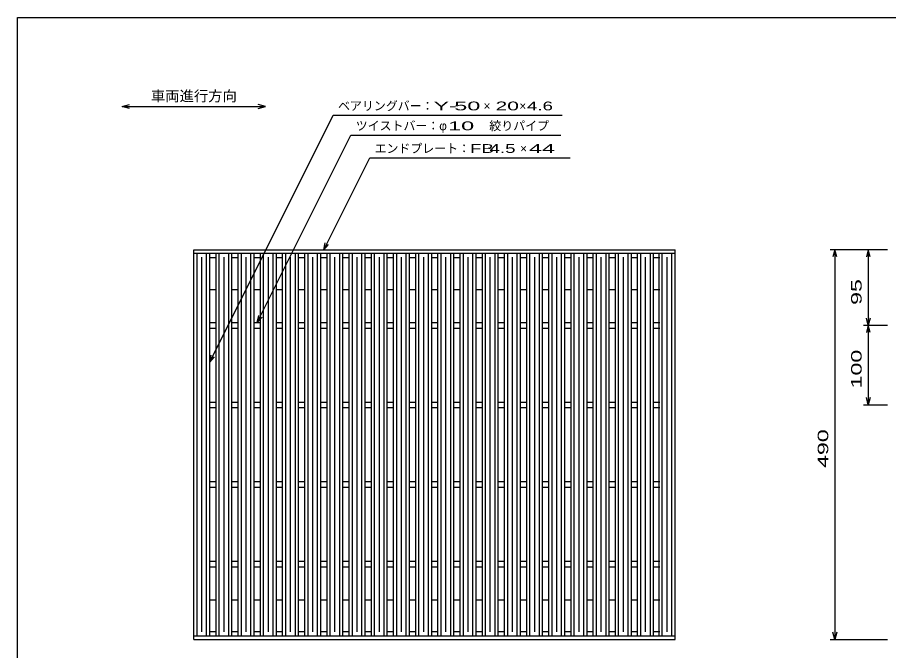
# Model space of a CAD drawing. Units: millimetres, scale not verified. Extents: x -1092 to 1042, y -770 to 629.
# Drawn here: x -1034 to 61, y -167 to 629 of the extents above; entities that cross this region are included whole.
import ezdxf
from ezdxf.enums import TextEntityAlignment as Align

# ---------------------------------------------------------------- set-up
doc = ezdxf.new("R2010")
doc.units = ezdxf.units.MM
doc.header["$LTSCALE"] = 6
for name, color, linetype, lineweight in [('0_2', 150, 'Continuous', 25), ('16', 3, 'Continuous', 25), ('22', 2, 'Continuous', 25)]:
    doc.layers.add(name, color=color, linetype=linetype, lineweight=lineweight)
doc.styles.add('ベクトル', font='')
doc.styles.get('ベクトル').set_extended_font_data('ベクトル')

msp = doc.modelspace()

# ---------------------------------------------------------------- linework, layer by layer
at = {"layer": '0_2'}
for p, q in [((-1034.4, -690.9), (-1034.4, 629.1)), ((-1034.4, 629.1), (1041.6, 629.1))]:
    msp.add_line(p, q, dxfattribs=at)
at = {"layer": '16'}
for p, q in [((-812.5, 337.1), (-207.5, 337.1)), ((-812.5, 332.6), (-812.5, 337.1)), ((-812.5, 332.6), (-207.5, 332.6)), ((-812.5, -148.4), (-812.5, 332.6)), ((-812.5, 332.6), (-792.5, 332.6)), ((-808.5, -148.4), (-808.5, 332.6)), ((-796.5, -148.4), (-796.5, 332.6)), ((-792.5, -148.4), (-792.5, 332.6)), ((-784.6, -148.4), (-784.6, 332.6)), ((-784.6, 332.6), (-764.6, 332.6)), ((-780.6, -148.4), (-780.6, 332.6)), ((-768.6, -148.4), (-768.6, 332.6)), ((-764.6, -148.4), (-764.6, 332.6)), ((-756.7, -148.4), (-756.7, 332.6)), ((-756.7, 332.6), (-736.7, 332.6)), ((-752.7, -148.4), (-752.7, 332.6)), ((-740.7, -148.4), (-740.7, 332.6)), ((-736.7, -148.4), (-736.7, 332.6)), ((-728.8, -148.4), (-728.8, 332.6)), ((-728.8, 332.6), (-708.8, 332.6)), ((-724.8, -148.4), (-724.8, 332.6)), ((-712.8, -148.4), (-712.8, 332.6)), ((-708.8, -148.4), (-708.8, 332.6)), ((-700.9, -148.4), (-700.9, 332.6)), ((-700.9, 332.6), (-680.9, 332.6)), ((-696.9, -148.4), (-696.9, 332.6)), ((-684.9, -148.4), (-684.9, 332.6)), ((-680.9, -148.4), (-680.9, 332.6)), ((-673, -148.4), (-673, 332.6)), ((-673, 332.6), (-653, 332.6)), ((-669, -148.4), (-669, 332.6)), ((-657, -148.4), (-657, 332.6)), ((-653, -148.4), (-653, 332.6)), ((-645.1, -148.4), (-645.1, 332.6)), ((-645.1, 332.6), (-625.1, 332.6)), ((-641.1, -148.4), (-641.1, 332.6)), ((-629.1, -148.4), (-629.1, 332.6)), ((-625.1, -148.4), (-625.1, 332.6)), ((-617.2, -148.4), (-617.2, 332.6)), ((-617.2, 332.6), (-597.2, 332.6)), ((-613.2, -148.4), (-613.2, 332.6)), ((-601.2, -148.4), (-601.2, 332.6)), ((-597.2, -148.4), (-597.2, 332.6)), ((-589.3, -148.4), (-589.3, 332.6)), ((-589.3, 332.6), (-569.3, 332.6)), ((-585.3, -148.4), (-585.3, 332.6)), ((-573.3, -148.4), (-573.3, 332.6)), ((-569.3, -148.4), (-569.3, 332.6)), ((-561.4, -148.4), (-561.4, 332.6)), ((-561.4, 332.6), (-541.4, 332.6)), ((-557.4, -148.4), (-557.4, 332.6)), ((-545.4, -148.4), (-545.4, 332.6)), ((-541.4, -148.4), (-541.4, 332.6)), ((-533.5, -148.4), (-533.5, 332.6)), ((-533.5, 332.6), (-513.5, 332.6)), ((-529.5, -148.4), (-529.5, 332.6)), ((-517.5, -148.4), (-517.5, 332.6)), ((-513.5, -148.4), (-513.5, 332.6)), ((-505.6, -148.4), (-505.6, 332.6)), ((-505.6, 332.6), (-485.6, 332.6)), ((-501.6, -148.4), (-501.6, 332.6)), ((-489.6, -148.4), (-489.6, 332.6)), ((-485.6, -148.4), (-485.6, 332.6)), ((-477.7, -148.4), (-477.7, 332.6)), ((-477.7, 332.6), (-457.7, 332.6)), ((-473.7, -148.4), (-473.7, 332.6)), ((-461.7, -148.4), (-461.7, 332.6)), ((-457.7, -148.4), (-457.7, 332.6)), ((-449.8, -148.4), (-449.8, 332.6)), ((-449.8, 332.6), (-429.8, 332.6)), ((-445.8, -148.4), (-445.8, 332.6)), ((-433.8, -148.4), (-433.8, 332.6)), ((-429.8, -148.4), (-429.8, 332.6)), ((-421.9, -148.4), (-421.9, 332.6)), ((-421.9, 332.6), (-401.9, 332.6)), ((-417.9, -148.4), (-417.9, 332.6)), ((-405.9, -148.4), (-405.9, 332.6)), ((-401.9, -148.4), (-401.9, 332.6)), ((-394, -148.4), (-394, 332.6)), ((-394, 332.6), (-374, 332.6)), ((-390, -148.4), (-390, 332.6)), ((-378, -148.4), (-378, 332.6)), ((-374, -148.4), (-374, 332.6)), ((-366.1, -148.4), (-366.1, 332.6)), ((-366.1, 332.6), (-346.1, 332.6)), ((-362.1, -148.4), (-362.1, 332.6)), ((-350.1, -148.4), (-350.1, 332.6)), ((-346.1, -148.4), (-346.1, 332.6)), ((-338.2, -148.4), (-338.2, 332.6)), ((-338.2, 332.6), (-318.2, 332.6)), ((-334.2, -148.4), (-334.2, 332.6)), ((-322.2, -148.4), (-322.2, 332.6)), ((-318.2, -148.4), (-318.2, 332.6)), ((-310.3, -148.4), (-310.3, 332.6)), ((-310.3, 332.6), (-290.3, 332.6)), ((-306.3, -148.4), (-306.3, 332.6)), ((-294.3, -148.4), (-294.3, 332.6)), ((-290.3, -148.4), (-290.3, 332.6)), ((-282.4, -148.4), (-282.4, 332.6)), ((-282.4, 332.6), (-262.4, 332.6)), ((-278.4, -148.4), (-278.4, 332.6)), ((-266.4, -148.4), (-266.4, 332.6)), ((-262.4, -148.4), (-262.4, 332.6)), ((-254.5, -148.4), (-254.5, 332.6)), ((-254.5, 332.6), (-234.5, 332.6)), ((-250.5, -148.4), (-250.5, 332.6)), ((-238.5, -148.4), (-238.5, 332.6)), ((-234.5, -148.4), (-234.5, 332.6)), ((-227.5, -148.4), (-227.5, 332.6)), ((-227.5, 332.6), (-207.5, 332.6)), ((-223.5, -148.4), (-223.5, 332.6)), ((-211.5, -148.4), (-211.5, 332.6)), ((-207.5, 332.6), (-207.5, 337.1)), ((-207.5, -148.4), (-207.5, 332.6)), ((-802.5, -143.4), (-802.5, 327.6)), ((-792.5, 327.1), (-784.6, 327.1)), ((-774.6, -143.4), (-774.6, 327.6)), ((-764.6, 327.1), (-756.7, 327.1)), ((-746.7, -143.4), (-746.7, 327.6)), ((-736.7, 327.1), (-728.8, 327.1)), ((-718.8, -143.4), (-718.8, 327.6)), ((-708.8, 327.1), (-700.9, 327.1)), ((-690.9, -143.4), (-690.9, 327.6)), ((-680.9, 327.1), (-673, 327.1)), ((-663, -143.4), (-663, 327.6)), ((-653, 327.1), (-645.1, 327.1)), ((-635.1, -143.4), (-635.1, 327.6)), ((-625.1, 327.1), (-617.2, 327.1)), ((-607.2, -143.4), (-607.2, 327.6)), ((-597.2, 327.1), (-589.3, 327.1)), ((-579.3, -143.4), (-579.3, 327.6)), ((-569.3, 327.1), (-561.4, 327.1)), ((-551.4, -143.4), (-551.4, 327.6)), ((-541.4, 327.1), (-533.5, 327.1)), ((-523.5, -143.4), (-523.5, 327.6)), ((-513.5, 327.1), (-505.6, 327.1)), ((-495.6, -143.4), (-495.6, 327.6)), ((-485.6, 327.1), (-477.7, 327.1)), ((-467.7, -143.4), (-467.7, 327.6)), ((-457.7, 327.1), (-449.8, 327.1)), ((-439.8, -143.4), (-439.8, 327.6)), ((-429.8, 327.1), (-421.9, 327.1)), ((-411.9, -143.4), (-411.9, 327.6)), ((-401.9, 327.1), (-394, 327.1)), ((-384, -143.4), (-384, 327.6)), ((-374, 327.1), (-366.1, 327.1)), ((-356.1, -143.4), (-356.1, 327.6)), ((-346.1, 327.1), (-338.2, 327.1)), ((-328.2, -143.4), (-328.2, 327.6)), ((-318.2, 327.1), (-310.3, 327.1)), ((-300.3, -143.4), (-300.3, 327.6)), ((-290.3, 327.1), (-282.4, 327.1)), ((-272.4, -143.4), (-272.4, 327.6)), ((-262.4, 327.1), (-254.5, 327.1)), ((-244.5, -143.4), (-244.5, 327.6)), ((-234.5, 327.1), (-226.6, 327.1)), ((-217.5, -143.4), (-217.5, 327.6)), ((-792.5, 287.1), (-784.6, 287.1)), ((-764.6, 287.1), (-756.7, 287.1)), ((-736.7, 287.1), (-728.8, 287.1)), ((-708.8, 287.1), (-700.9, 287.1)), ((-680.9, 287.1), (-673, 287.1)), ((-653, 287.1), (-645.1, 287.1)), ((-625.1, 287.1), (-617.2, 287.1)), ((-597.2, 287.1), (-589.3, 287.1)), ((-569.3, 287.1), (-561.4, 287.1)), ((-541.4, 287.1), (-533.5, 287.1)), ((-513.5, 287.1), (-505.6, 287.1)), ((-485.6, 287.1), (-477.7, 287.1)), ((-457.7, 287.1), (-449.8, 287.1)), ((-429.8, 287.1), (-421.9, 287.1)), ((-401.9, 287.1), (-394, 287.1)), ((-374, 287.1), (-366.1, 287.1)), ((-346.1, 287.1), (-338.2, 287.1)), ((-318.2, 287.1), (-310.3, 287.1)), ((-290.3, 287.1), (-282.4, 287.1)), ((-262.4, 287.1), (-254.5, 287.1)), ((-234.5, 287.1), (-226.6, 287.1)), ((-792.5, 245.6), (-784.6, 245.6)), ((-764.6, 245.6), (-756.7, 245.6)), ((-736.7, 245.6), (-728.8, 245.6)), ((-708.8, 245.6), (-700.9, 245.6)), ((-680.9, 245.6), (-673, 245.6)), ((-653, 245.6), (-645.1, 245.6)), ((-625.1, 245.6), (-617.2, 245.6)), ((-597.2, 245.6), (-589.3, 245.6)), ((-569.3, 245.6), (-561.4, 245.6)), ((-541.4, 245.6), (-533.5, 245.6)), ((-513.5, 245.6), (-505.6, 245.6)), ((-485.6, 245.6), (-477.7, 245.6)), ((-457.7, 245.6), (-449.8, 245.6)), ((-429.8, 245.6), (-421.9, 245.6)), ((-401.9, 245.6), (-394, 245.6)), ((-374, 245.6), (-366.1, 245.6)), ((-346.1, 245.6), (-338.2, 245.6)), ((-318.2, 245.6), (-310.3, 245.6)), ((-290.3, 245.6), (-282.4, 245.6)), ((-262.4, 245.6), (-254.5, 245.6)), ((-234.5, 245.6), (-226.6, 245.6)), ((-792.5, 238.6), (-784.6, 238.6)), ((-764.6, 238.6), (-756.7, 238.6)), ((-736.7, 238.6), (-728.8, 238.6)), ((-708.8, 238.6), (-700.9, 238.6)), ((-680.9, 238.6), (-673, 238.6)), ((-653, 238.6), (-645.1, 238.6)), ((-625.1, 238.6), (-617.2, 238.6)), ((-597.2, 238.6), (-589.3, 238.6)), ((-569.3, 238.6), (-561.4, 238.6)), ((-541.4, 238.6), (-533.5, 238.6)), ((-513.5, 238.6), (-505.6, 238.6)), ((-485.6, 238.6), (-477.7, 238.6)), ((-457.7, 238.6), (-449.8, 238.6)), ((-429.8, 238.6), (-421.9, 238.6)), ((-401.9, 238.6), (-394, 238.6)), ((-374, 238.6), (-366.1, 238.6)), ((-346.1, 238.6), (-338.2, 238.6)), ((-318.2, 238.6), (-310.3, 238.6)), ((-290.3, 238.6), (-282.4, 238.6)), ((-262.4, 238.6), (-254.5, 238.6)), ((-234.5, 238.6), (-226.6, 238.6)), ((-792.5, 145.6), (-784.6, 145.6)), ((-764.6, 145.6), (-756.7, 145.6)), ((-736.7, 145.6), (-728.8, 145.6)), ((-708.8, 145.6), (-700.9, 145.6)), ((-680.9, 145.6), (-673, 145.6)), ((-653, 145.6), (-645.1, 145.6)), ((-625.1, 145.6), (-617.2, 145.6)), ((-597.2, 145.6), (-589.3, 145.6)), ((-569.3, 145.6), (-561.4, 145.6)), ((-541.4, 145.6), (-533.5, 145.6)), ((-513.5, 145.6), (-505.6, 145.6)), ((-485.6, 145.6), (-477.7, 145.6)), ((-457.7, 145.6), (-449.8, 145.6)), ((-429.8, 145.6), (-421.9, 145.6)), ((-401.9, 145.6), (-394, 145.6)), ((-374, 145.6), (-366.1, 145.6)), ((-346.1, 145.6), (-338.2, 145.6)), ((-318.2, 145.6), (-310.3, 145.6)), ((-290.3, 145.6), (-282.4, 145.6)), ((-262.4, 145.6), (-254.5, 145.6)), ((-234.5, 145.6), (-226.6, 145.6)), ((-792.5, 138.6), (-784.6, 138.6)), ((-764.6, 138.6), (-756.7, 138.6)), ((-736.7, 138.6), (-728.8, 138.6)), ((-708.8, 138.6), (-700.9, 138.6)), ((-680.9, 138.6), (-673, 138.6)), ((-653, 138.6), (-645.1, 138.6)), ((-625.1, 138.6), (-617.2, 138.6)), ((-597.2, 138.6), (-589.3, 138.6)), ((-569.3, 138.6), (-561.4, 138.6)), ((-541.4, 138.6), (-533.5, 138.6)), ((-513.5, 138.6), (-505.6, 138.6)), ((-485.6, 138.6), (-477.7, 138.6)), ((-457.7, 138.6), (-449.8, 138.6)), ((-429.8, 138.6), (-421.9, 138.6)), ((-401.9, 138.6), (-394, 138.6)), ((-374, 138.6), (-366.1, 138.6)), ((-346.1, 138.6), (-338.2, 138.6)), ((-318.2, 138.6), (-310.3, 138.6)), ((-290.3, 138.6), (-282.4, 138.6)), ((-262.4, 138.6), (-254.5, 138.6)), ((-234.5, 138.6), (-226.6, 138.6)), ((-792.5, 45.6), (-784.6, 45.6)), ((-764.6, 45.6), (-756.7, 45.6)), ((-736.7, 45.6), (-728.8, 45.6)), ((-708.8, 45.6), (-700.9, 45.6)), ((-680.9, 45.6), (-673, 45.6)), ((-653, 45.6), (-645.1, 45.6)), ((-625.1, 45.6), (-617.2, 45.6)), ((-597.2, 45.6), (-589.3, 45.6)), ((-569.3, 45.6), (-561.4, 45.6)), ((-541.4, 45.6), (-533.5, 45.6)), ((-513.5, 45.6), (-505.6, 45.6)), ((-485.6, 45.6), (-477.7, 45.6)), ((-457.7, 45.6), (-449.8, 45.6)), ((-429.8, 45.6), (-421.9, 45.6)), ((-401.9, 45.6), (-394, 45.6)), ((-374, 45.6), (-366.1, 45.6)), ((-346.1, 45.6), (-338.2, 45.6)), ((-318.2, 45.6), (-310.3, 45.6)), ((-290.3, 45.6), (-282.4, 45.6)), ((-262.4, 45.6), (-254.5, 45.6)), ((-234.5, 45.6), (-226.6, 45.6)), ((-792.5, 38.6), (-784.6, 38.6)), ((-764.6, 38.6), (-756.7, 38.6)), ((-736.7, 38.6), (-728.8, 38.6)), ((-708.8, 38.6), (-700.9, 38.6)), ((-680.9, 38.6), (-673, 38.6)), ((-653, 38.6), (-645.1, 38.6)), ((-625.1, 38.6), (-617.2, 38.6)), ((-597.2, 38.6), (-589.3, 38.6)), ((-569.3, 38.6), (-561.4, 38.6)), ((-541.4, 38.6), (-533.5, 38.6)), ((-513.5, 38.6), (-505.6, 38.6)), ((-485.6, 38.6), (-477.7, 38.6)), ((-457.7, 38.6), (-449.8, 38.6)), ((-429.8, 38.6), (-421.9, 38.6)), ((-401.9, 38.6), (-394, 38.6)), ((-374, 38.6), (-366.1, 38.6)), ((-346.1, 38.6), (-338.2, 38.6)), ((-318.2, 38.6), (-310.3, 38.6)), ((-290.3, 38.6), (-282.4, 38.6)), ((-262.4, 38.6), (-254.5, 38.6)), ((-234.5, 38.6), (-226.6, 38.6)), ((-792.5, -54.4), (-784.6, -54.4)), ((-764.6, -54.4), (-756.7, -54.4)), ((-736.7, -54.4), (-728.8, -54.4)), ((-708.8, -54.4), (-700.9, -54.4)), ((-680.9, -54.4), (-673, -54.4)), ((-653, -54.4), (-645.1, -54.4)), ((-625.1, -54.4), (-617.2, -54.4)), ((-597.2, -54.4), (-589.3, -54.4)), ((-569.3, -54.4), (-561.4, -54.4)), ((-541.4, -54.4), (-533.5, -54.4)), ((-513.5, -54.4), (-505.6, -54.4)), ((-485.6, -54.4), (-477.7, -54.4)), ((-457.7, -54.4), (-449.8, -54.4)), ((-429.8, -54.4), (-421.9, -54.4)), ((-401.9, -54.4), (-394, -54.4)), ((-374, -54.4), (-366.1, -54.4)), ((-346.1, -54.4), (-338.2, -54.4)), ((-318.2, -54.4), (-310.3, -54.4)), ((-290.3, -54.4), (-282.4, -54.4)), ((-262.4, -54.4), (-254.5, -54.4)), ((-234.5, -54.4), (-226.6, -54.4)), ((-792.5, -61.4), (-784.6, -61.4)), ((-764.6, -61.4), (-756.7, -61.4)), ((-736.7, -61.4), (-728.8, -61.4)), ((-708.8, -61.4), (-700.9, -61.4)), ((-680.9, -61.4), (-673, -61.4)), ((-653, -61.4), (-645.1, -61.4)), ((-625.1, -61.4), (-617.2, -61.4)), ((-597.2, -61.4), (-589.3, -61.4)), ((-569.3, -61.4), (-561.4, -61.4)), ((-541.4, -61.4), (-533.5, -61.4)), ((-513.5, -61.4), (-505.6, -61.4)), ((-485.6, -61.4), (-477.7, -61.4)), ((-457.7, -61.4), (-449.8, -61.4)), ((-429.8, -61.4), (-421.9, -61.4)), ((-401.9, -61.4), (-394, -61.4)), ((-374, -61.4), (-366.1, -61.4)), ((-346.1, -61.4), (-338.2, -61.4)), ((-318.2, -61.4), (-310.3, -61.4)), ((-290.3, -61.4), (-282.4, -61.4)), ((-262.4, -61.4), (-254.5, -61.4)), ((-234.5, -61.4), (-226.6, -61.4)), ((-792.5, -102.9), (-784.6, -102.9)), ((-764.6, -102.9), (-756.7, -102.9)), ((-736.7, -102.9), (-728.8, -102.9)), ((-708.8, -102.9), (-700.9, -102.9)), ((-680.9, -102.9), (-673, -102.9)), ((-653, -102.9), (-645.1, -102.9)), ((-625.1, -102.9), (-617.2, -102.9)), ((-597.2, -102.9), (-589.3, -102.9)), ((-569.3, -102.9), (-561.4, -102.9)), ((-541.4, -102.9), (-533.5, -102.9)), ((-513.5, -102.9), (-505.6, -102.9)), ((-485.6, -102.9), (-477.7, -102.9)), ((-457.7, -102.9), (-449.8, -102.9)), ((-429.8, -102.9), (-421.9, -102.9)), ((-401.9, -102.9), (-394, -102.9)), ((-374, -102.9), (-366.1, -102.9)), ((-346.1, -102.9), (-338.2, -102.9)), ((-318.2, -102.9), (-310.3, -102.9)), ((-290.3, -102.9), (-282.4, -102.9)), ((-262.4, -102.9), (-254.5, -102.9)), ((-234.5, -102.9), (-226.6, -102.9)), ((-812.5, -148.4), (-207.5, -148.4)), ((-812.5, -152.9), (-812.5, -148.4)), ((-812.5, -148.4), (-792.5, -148.4)), ((-812.5, -152.9), (-207.5, -152.9)), ((-792.5, -142.9), (-784.6, -142.9)), ((-784.6, -148.4), (-764.6, -148.4)), ((-764.6, -142.9), (-756.7, -142.9)), ((-756.7, -148.4), (-736.7, -148.4)), ((-736.7, -142.9), (-728.8, -142.9)), ((-728.8, -148.4), (-708.8, -148.4)), ((-708.8, -142.9), (-700.9, -142.9)), ((-700.9, -148.4), (-680.9, -148.4)), ((-680.9, -142.9), (-673, -142.9)), ((-673, -148.4), (-653, -148.4)), ((-653, -142.9), (-645.1, -142.9)), ((-645.1, -148.4), (-625.1, -148.4)), ((-625.1, -142.9), (-617.2, -142.9)), ((-617.2, -148.4), (-597.2, -148.4)), ((-597.2, -142.9), (-589.3, -142.9)), ((-589.3, -148.4), (-569.3, -148.4)), ((-569.3, -142.9), (-561.4, -142.9)), ((-561.4, -148.4), (-541.4, -148.4)), ((-541.4, -142.9), (-533.5, -142.9)), ((-533.5, -148.4), (-513.5, -148.4)), ((-513.5, -142.9), (-505.6, -142.9)), ((-505.6, -148.4), (-485.6, -148.4)), ((-485.6, -142.9), (-477.7, -142.9)), ((-477.7, -148.4), (-457.7, -148.4)), ((-457.7, -142.9), (-449.8, -142.9)), ((-449.8, -148.4), (-429.8, -148.4)), ((-429.8, -142.9), (-421.9, -142.9)), ((-421.9, -148.4), (-401.9, -148.4)), ((-401.9, -142.9), (-394, -142.9)), ((-394, -148.4), (-374, -148.4)), ((-374, -142.9), (-366.1, -142.9)), ((-366.1, -148.4), (-346.1, -148.4)), ((-346.1, -142.9), (-338.2, -142.9)), ((-338.2, -148.4), (-318.2, -148.4)), ((-318.2, -142.9), (-310.3, -142.9)), ((-310.3, -148.4), (-290.3, -148.4)), ((-290.3, -142.9), (-282.4, -142.9)), ((-282.4, -148.4), (-262.4, -148.4)), ((-262.4, -142.9), (-254.5, -142.9)), ((-254.5, -148.4), (-234.5, -148.4)), ((-234.5, -142.9), (-226.6, -142.9)), ((-227.5, -148.4), (-207.5, -148.4)), ((-207.5, -152.9), (-207.5, -148.4))]:
    msp.add_line(p, q, dxfattribs=at)
at = {"layer": '22', "color": 4}
for p, q in [((-902.5, 517.1), (-893.5, 519.5)), ((-893.5, 514.7), (-902.5, 517.1)), ((-902.5, 517.1), (-722.5, 517.1)), ((-722.5, 517.1), (-731.5, 519.5)), ((-731.5, 514.7), (-722.5, 517.1)), ((-792.5, 195.6), (-637.25, 506.1)), ((-637.25, 506.1), (-349.25, 506.1)), ((-732.75, 245.6), (-615, 481.1)), ((-615, 481.1), (-351, 481.1)), ((-649.05, 337.1), (-591.3, 452.6)), ((-591.3, 452.6), (-339.3, 452.6)), ((-649.05, 337.1), (-647.25, 345.86)), ((-649.05, 337.1), (-643.05, 343.7)), ((59.5, 337.1), (-12.5, 337.1)), ((-6.5, 337.1), (-8.9, 328.1)), ((-4.1, 328.1), (-6.5, 337.1)), ((-6.5, 337.1), (-6.5, -152.9)), ((59.5, 337.1), (29.5, 337.1)), ((35.5, 337.1), (33.1, 328.1)), ((37.9, 328.1), (35.5, 337.1)), ((35.5, 337.1), (35.5, 242.1)), ((-732.75, 245.6), (-730.95, 254.36)), ((-732.75, 245.6), (-726.75, 252.2)), ((29.5, 242.1), (59.5, 242.1)), ((35.5, 242.1), (33.1, 251.1)), ((35.5, 242.1), (33.1, 233.1)), ((37.9, 251.1), (35.5, 242.1)), ((37.9, 233.1), (35.5, 242.1)), ((35.5, 242.1), (35.5, 142.1)), ((-792.5, 195.6), (-790.7, 204.36)), ((-792.5, 195.6), (-786.5, 202.2)), ((35.5, 142.1), (33.1, 151.1)), ((37.9, 151.1), (35.5, 142.1)), ((29.5, 142.1), (59.5, 142.1)), ((-12.5, -152.9), (59.5, -152.9)), ((-6.5, -152.9), (-8.9, -143.9)), ((-4.1, -143.9), (-6.5, -152.9))]:
    msp.add_line(p, q, dxfattribs=at)

# ---------------------------------------------------------------- texts
at = {"layer": '22', "style": 'ベクトル'}
for s, height, p in [('車両進行方向', 13.2, (-866.5, 530.3)), ('ベアリングバー：', 11, (-631.25, 517.8)), ('×', 11, (-448.25, 517.8)), ('×', 11, (-403.25, 517.8)), ('ツイストバー：', 11, (-609, 492.8)), ('φ', 11, (-504, 492.8)), ('絞りパイプ', 11, (-441, 492.8)), ('エンドプレート：', 11, (-585.3, 464.3)), ('×', 11, (-402.3, 464.3))]:
    msp.add_text(s, height=height, dxfattribs=at).set_placement(p, align=Align.MIDDLE_LEFT)
for s, width, p in [('Y-', 2, (-511.25, 517.8)), (' 50 ', 2, (-493.25, 517.8)), ('20', 1.8, (-433.25, 517.8)), (' 4.6 ', 1.6, (-400.25, 517.8)), (' 10 ', 2, (-501, 492.8)), ('FB', 1.6, (-465.3, 464.3)), (' 4.5 ', 1.6, (-447.3, 464.3)), (' 44 ', 2, (-399.3, 464.3))]:
    msp.add_text(s, height=11, dxfattribs=dict(at, width=width)).set_placement(p, align=Align.MIDDLE_LEFT)
at = {"layer": '22', "style": 'ベクトル', "width": 1.65}
for s, p in [(' 95 ', (20.5, 259.6)), (' 100 ', (20.5, 154.6)), (' 490 ', (-21.5, 54.6))]:
    msp.add_text(s, height=13.2, rotation=90, dxfattribs=at).set_placement(p, align=Align.MIDDLE_LEFT)

doc.saveas('drawing.dxf')
